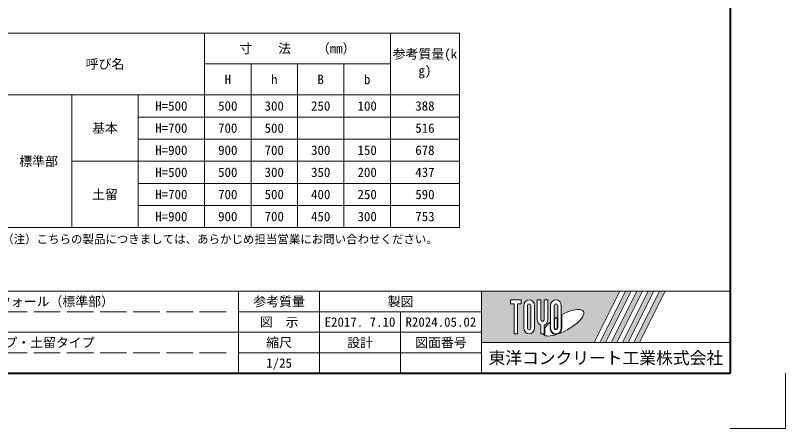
# Model space of a CAD drawing. Units: millimetres at full size; details may follow other scales. Extents: x 199178 to 219083, y 873019 to 880494.
# Drawn here: x 200947 to 204428, y 873019 to 874888 of the extents above; entities that cross this region are included whole.
import ezdxf
from ezdxf.enums import TextEntityAlignment as Align

# ---------------------------------------------------------------- set-up
doc = ezdxf.new("R2010")
doc.units = ezdxf.units.MM
doc.header["$LTSCALE"] = 20
doc.linetypes.add('DASHED', pattern=[7.5, 6, -1.5])
for name, color, linetype, lineweight in [('Defpoints_3', 7, 'Continuous', 13), ('図枠', 7, 'Continuous', 5), ('寸法表', 30, 'Continuous', 20), ('補助線', 8, 'Continuous', 13)]:
    doc.layers.add(name, color=color, linetype=linetype, lineweight=lineweight)
doc.layers.add('文字', color=7, linetype='Continuous')
doc.styles.add('ＭＳ ゴシック', font='')
doc.styles.get('ＭＳ ゴシック').set_extended_font_data('MS Gothic')

msp = doc.modelspace()

# ---------------------------------------------------------------- hatches: boundary and pattern name
at = {"layer": '図枠'}
h = msp.add_hatch(color=256, dxfattribs=at)
h.paths.add_polyline_path([(203053.16, 873640.57), (203053.16, 873408.54), (203563.63, 873408.54), (203679.64, 873640.57)])
edge = h.paths.add_edge_path(flags=16)
edge.add_ellipse((203423.79, 873497.74), major_axis=(90.90955, 50.88565), ratio=0.34714733393616914, start_angle=-144.3112161299195, end_angle=72.18990329235578, ccw=False)
edge.add_ellipse((203390.12, 873475.77), major_axis=(-0, 30.9375), ratio=0.8463541656565656, start_angle=-160.70345630692603, end_angle=-90.00000000005443)
edge.add_line((203416.31, 873475.77), (203416.31, 873534.74))
edge = h.paths.add_edge_path(flags=16)
edge.add_ellipse((203390.12, 873573.34), major_axis=(-0, 28.55769), ratio=0.8463541801627387, start_angle=-90, end_angle=90, ccw=False)
edge.add_line((203414.29, 873573.34), (203414.29, 873475.77))
edge.add_ellipse((203390.12, 873475.77), major_axis=(-0, 28.55769), ratio=0.8463541801627387, start_angle=90, end_angle=-90, ccw=False)
edge.add_line((203365.95, 873475.77), (203365.95, 873573.34))
edge = h.paths.add_edge_path(flags=16)
edge.add_line((203398.18, 873573.34), (203398.18, 873475.77))
edge.add_ellipse((203390.12, 873475.77), major_axis=(-0, 9.51923), ratio=0.846354185542929, start_angle=90, end_angle=-90, ccw=False)
edge.add_line((203382.07, 873475.77), (203382.07, 873573.34))
edge.add_ellipse((203390.12, 873573.34), major_axis=(-0, 9.51923), ratio=0.846354185542929, start_angle=-90.00000000017508, end_angle=89.9999999998247, ccw=False)
edge = h.paths.add_edge_path(flags=16)
edge.add_line((203396.16, 873523.47), (203396.16, 873475.77))
edge.add_ellipse((203390.12, 873475.77), major_axis=(0, 7.13942), ratio=0.8463541101290679, start_angle=90.00000000023351, end_angle=-89.99999999976615, ccw=False)
edge.add_line((203384.08, 873475.77), (203384.08, 873515.66))
edge.add_ellipse((203423.79, 873497.74), major_axis=(90.90955, 50.88565), ratio=0.3471473339361691, start_angle=107.79174178807435, end_angle=126.47131883497073, ccw=False)
edge = h.paths.add_edge_path(flags=16)
edge.add_line((203353.87, 873601.9), (203353.87, 873514.44))
edge.add_ellipse((203329.7, 873514.44), major_axis=(0, 28.55769), ratio=0.8463541801627387, start_angle=-163.34116624077012, end_angle=-89.99999999994213, ccw=False)
edge.add_line((203337.75, 873487.52), (203337.75, 873447.21))
edge.add_line((203337.75, 873447.21), (203321.64, 873447.21))
edge.add_line((203321.64, 873447.21), (203321.64, 873487.52))
edge.add_ellipse((203329.7, 873514.44), major_axis=(-0, 28.55769), ratio=0.8463541801627387, start_angle=89.99999999994168, end_angle=163.34116624077012, ccw=False)
edge.add_line((203305.53, 873514.44), (203305.53, 873601.9))
edge.add_line((203305.53, 873601.9), (203321.64, 873601.9))
edge.add_line((203321.64, 873601.9), (203321.64, 873514.44))
edge.add_ellipse((203329.7, 873514.44), major_axis=(-0, 9.51923), ratio=0.846354185542929, start_angle=89.99999999999999, end_angle=-90.00000000000001)
edge.add_line((203337.75, 873514.44), (203337.75, 873601.9))
edge.add_line((203337.75, 873601.9), (203353.87, 873601.9))
edge = h.paths.add_edge_path(flags=16)
edge.add_line((203363.94, 873500.4), (203363.94, 873475.77))
edge.add_ellipse((203390.12, 873475.77), major_axis=(-0, 30.9375), ratio=0.8463541656565656, start_angle=89.99999999999999, end_angle=-171.5442700614143)
edge.add_ellipse((203423.79, 873497.74), major_axis=(90.90955, 50.88565), ratio=0.34714733393616914, start_angle=-178.64953573064577, end_angle=-148.29244224358382, ccw=False)
edge.add_line((203334.28, 873444.83), (203339.77, 873444.83))
edge.add_line((203339.77, 873444.83), (203339.77, 873475))
edge.add_ellipse((203423.79, 873497.74), major_axis=(90.90955, 50.88565), ratio=0.3471473339361692, start_angle=148.2191205847224, end_angle=165.90812176301796, ccw=False)
edge = h.paths.add_edge_path(flags=16)
edge.add_ellipse((203269.27, 873573.34), major_axis=(-0, 28.55769), ratio=0.8463541801627387, start_angle=-90, end_angle=90, ccw=False)
edge.add_line((203293.44, 873573.34), (203293.44, 873475.77))
edge.add_ellipse((203269.27, 873475.77), major_axis=(-0, 28.55769), ratio=0.8463541801627387, start_angle=90, end_angle=-90, ccw=False)
edge.add_line((203245.1, 873475.77), (203245.1, 873573.34))
edge = h.paths.add_edge_path(flags=16)
edge.add_line((203277.33, 873573.34), (203277.33, 873475.77))
edge.add_ellipse((203269.27, 873475.77), major_axis=(-0, 9.51923), ratio=0.846354185542929, start_angle=90, end_angle=-90, ccw=False)
edge.add_line((203261.22, 873475.77), (203261.22, 873573.34))
edge.add_ellipse((203269.27, 873573.34), major_axis=(-0, 9.51923), ratio=0.846354185542929, start_angle=-90.00000000017508, end_angle=89.9999999998247, ccw=False)
h.paths.add_polyline_path([(203233.02, 873601.9), (203233.02, 873582.86), (203216.9, 873582.86), (203216.9, 873447.21), (203200.79, 873447.21), (203200.79, 873582.86), (203184.68, 873582.86), (203184.68, 873601.9)], flags=16)
for points in [[(203589.15, 873408.54), (203614.67, 873408.54), (203730.69, 873640.57), (203705.17, 873640.57)], [(203781.74, 873640.57), (203756.21, 873640.57), (203640.2, 873408.54), (203665.72, 873408.54)], [(203832.78, 873640.57), (203807.26, 873640.57), (203691.24, 873408.54), (203716.77, 873408.54)], [(203883.83, 873640.57), (203858.31, 873640.57), (203742.29, 873408.54), (203767.81, 873408.54)]]:
    msp.add_hatch(color=256, dxfattribs=at).paths.add_polyline_path(points)

# ---------------------------------------------------------------- linework, layer by layer
at = {"layer": 'Defpoints_3', "color": 8, "lineweight": 0}
msp.add_line((202222.16, 874428.35), (202642.16, 874428.35), dxfattribs=at)
at = {"layer": 'Defpoints_3'}
for p in [(204428.16, 873269.32), (204178.16, 873019.32)]:
    msp.add_line(p, (204428.16, 873019.32), dxfattribs=at)
at = {"layer": '図枠', "lineweight": 40}
for p in [(204178.16, 880194.32), (199678.16, 873269.32)]:
    msp.add_line(p, (204178.16, 873269.32), dxfattribs=at)
at = {"layer": '図枠', "lineweight": 13}
for p, q in [((204178.16, 873640.57), (199678.16, 873640.57)), ((201956.28, 873269.32), (201956.28, 873640.57)), ((202321.91, 873269.32), (202321.91, 873640.57)), ((203053.16, 873269.32), (203053.16, 873640.57)), ((203053.16, 873547.76), (201956.28, 873547.76)), ((202687.53, 873269.32), (202687.53, 873547.76)), ((203053.16, 873454.94), (199678.16, 873454.94)), ((203053.16, 873362.13), (201956.28, 873362.13))]:
    msp.add_line(p, q, dxfattribs=at)
at = {"layer": '図枠'}
for p, q in [((203053.16, 873640.57), (203679.64, 873640.57)), ((203679.64, 873640.57), (203563.63, 873408.54)), ((203705.17, 873640.57), (203589.15, 873408.54)), ((203730.69, 873640.57), (203614.67, 873408.54)), ((203756.21, 873640.57), (203640.2, 873408.54)), ((203781.74, 873640.57), (203665.72, 873408.54)), ((203807.26, 873640.57), (203691.24, 873408.54)), ((203705.17, 873640.57), (203730.69, 873640.57)), ((203832.78, 873640.57), (203716.77, 873408.54)), ((203858.31, 873640.57), (203742.29, 873408.54)), ((203756.21, 873640.57), (203781.74, 873640.57)), ((203883.83, 873640.57), (203767.81, 873408.54)), ((203807.26, 873640.57), (203832.78, 873640.57)), ((203858.31, 873640.57), (203883.83, 873640.57)), ((203184.68, 873601.9), (203184.68, 873582.86)), ((203184.68, 873601.9), (203233.02, 873601.9)), ((203200.79, 873582.86), (203184.68, 873582.86)), ((203200.79, 873582.86), (203200.79, 873447.21)), ((203216.9, 873582.86), (203216.9, 873447.21)), ((203233.02, 873582.86), (203216.9, 873582.86)), ((203233.02, 873601.9), (203233.02, 873582.86)), ((203305.53, 873601.9), (203321.64, 873601.9)), ((203305.53, 873514.44), (203305.53, 873601.9)), ((203321.64, 873601.9), (203321.64, 873514.44)), ((203337.75, 873601.9), (203353.87, 873601.9)), ((203337.75, 873514.44), (203337.75, 873601.9)), ((203353.87, 873601.9), (203353.87, 873514.44)), ((203245.1, 873573.34), (203245.1, 873475.77)), ((203261.22, 873475.77), (203261.22, 873573.34)), ((203277.33, 873573.34), (203277.33, 873475.77)), ((203293.44, 873475.77), (203293.44, 873573.34)), ((203365.95, 873573.34), (203365.95, 873475.77)), ((203382.07, 873475.77), (203382.07, 873573.34)), ((203398.18, 873573.34), (203398.18, 873475.77)), ((203414.29, 873475.77), (203414.29, 873573.34)), ((203384.08, 873475.77), (203384.08, 873515.66)), ((203396.16, 873523.47), (203396.16, 873475.77)), ((203416.31, 873475.77), (203416.31, 873534.74)), ((203321.64, 873487.52), (203321.64, 873447.21)), ((203337.75, 873487.52), (203337.75, 873447.21)), ((203339.77, 873475), (203339.77, 873444.83)), ((203363.94, 873500.4), (203363.94, 873475.77)), ((203216.9, 873447.21), (203200.79, 873447.21)), ((203337.75, 873447.21), (203321.64, 873447.21)), ((203334.28, 873444.83), (203339.77, 873444.83)), ((203053.16, 873408.54), (203563.63, 873408.54)), ((203589.15, 873408.54), (203614.67, 873408.54)), ((203640.2, 873408.54), (203665.72, 873408.54)), ((203691.24, 873408.54), (203716.77, 873408.54)), ((203742.29, 873408.54), (203767.81, 873408.54))]:
    msp.add_line(p, q, dxfattribs=at)
at = {"layer": '図枠', "linetype": 'DASHED', "lineweight": 9}
for p, q in [((201900.03, 873547.76), (200128.16, 873547.76)), ((201900.03, 873362.13), (200128.16, 873362.13))]:
    msp.add_line(p, q, dxfattribs=at)
at = {"layer": '図枠'}
for centre, major_axis, ratio, start_param, end_param in [((203269.27, 873573.34), (-0, 28.55769), 0.846354, 4.71238898038469, 7.853981633974483), ((203269.27, 873573.34), (-0, 9.51923), 0.846354, 4.712388980382104, 7.853981633971893), ((203390.12, 873573.34), (-0, 28.55769), 0.846354, 4.71238898038469, 7.853981633974483), ((203390.12, 873573.34), (-0, 9.51923), 0.846354, 4.712388980382104, 7.853981633971893), ((203423.79, 873497.74), (90.90955, 50.88565), 0.347147, 4.262185332381624, 7.742916281338498), ((203329.7, 873514.44), (-0, 28.55769), 0.846354, 1.570796326794035, 2.801755744135457), ((203329.7, 873514.44), (-0, 9.51923), 0.846354, 1.5707963267948963, 4.71238898038469), ((203329.7, 873514.44), (0, 28.55769), 0.846354, 3.4814295630441303, 4.712388980385545), ((203423.79, 873497.74), (90.90955, 50.88565), 0.347147, 1.6817405097976112, 1.8219833196622839), ((203269.27, 873475.77), (-0, 28.55769), 0.846354, 1.5707963267948963, 4.71238898038469), ((203269.27, 873475.77), (-0, 9.51923), 0.846354, 1.5707963267948963, 4.71238898038469), ((203423.79, 873497.74), (90.90955, 50.88565), 0.347147, 2.0815196641231997, 2.5155126073175644), ((203390.12, 873475.77), (-0, 30.9375), 0.846354, 1.5707963267948963, 3.3154678663293167), ((203390.12, 873475.77), (-0, 28.55769), 0.846354, 1.5707963267948963, 4.71238898038469), ((203390.12, 873475.77), (-0, 9.51923), 0.846354, 1.5707963267948963, 4.71238898038469), ((203390.12, 873475.77), (0, 7.13942), 0.846354, 1.5707963267983465, 4.712388980388145), ((203390.12, 873475.77), (-0, 30.9375), 0.846354, 3.533843800014311, 4.712388980383886), ((203423.79, 873497.74), (90.90955, 50.88565), 0.347147, 3.209397509059051, 4.2004450632851835)]:
    msp.add_ellipse(centre, major_axis=major_axis, ratio=ratio, start_param=start_param, end_param=end_param, dxfattribs=at)
at = {"layer": '寸法表'}
for p, q in [((200902.16, 874808.35), (202954.16, 874808.35)), ((201802.16, 874808.35), (201802.16, 873928.35)), ((202642.16, 874808.35), (202642.16, 873928.35)), ((202954.16, 874808.35), (202954.16, 873928.35)), ((201802.16, 874668.35), (202642.16, 874668.35)), ((202012.16, 874668.35), (202012.16, 873928.35)), ((202222.16, 874668.35), (202222.16, 873928.35)), ((202432.16, 874668.35), (202432.16, 873928.35)), ((200902.16, 874528.35), (202954.16, 874528.35)), ((201202.16, 874528.35), (201202.16, 873928.35)), ((201502.16, 874528.35), (201502.16, 873928.35)), ((201502.16, 874428.35), (202222.16, 874428.35)), ((202642.16, 874428.35), (202954.16, 874428.35)), ((201502.16, 874328.35), (202954.16, 874328.35)), ((201202.16, 874228.35), (202954.16, 874228.35)), ((201502.16, 874128.35), (202954.16, 874128.35)), ((201502.16, 874028.35), (202954.16, 874028.35)), ((200902.16, 873928.35), (202954.16, 873928.35))]:
    msp.add_line(p, q, dxfattribs=at)
at = {"layer": '補助線'}
msp.add_line((203053.16, 873408.54), (204178.16, 873408.54), dxfattribs=at)

# ---------------------------------------------------------------- texts
at = {"layer": '図枠', "style": 'ＭＳ ゴシック'}
for s, height, p in [('ボーダーウォール（標準部）', 42.72, (201014.09, 873594.16)), ('参考質量', 42.72, (202139.09, 873594.16)), ('製図', 42.72, (202687.53, 873594.16)), ('図\u3000示', 42.72, (202139.09, 873501.35)), ('E2017. 7.10', 42.72, (202504.72, 873501.35)), ('R2024.05.02', 42.72, (202870.34, 873501.35)), ('基本タイプ・土留タイプ\u3000', 42.72, (201014.09, 873408.54)), ('縮尺', 42.72, (202139.09, 873408.54)), ('設計', 42.72, (202504.72, 873408.54)), ('図面番号', 42.72, (202870.34, 873408.54)), ('東洋コンクリート工業株式会社', 55.54, (203615.66, 873338.93)), ('1/25', 42.72, (202139.09, 873315.73))]:
    msp.add_text(s, height=height, dxfattribs=at).set_placement(p, align=Align.MIDDLE_CENTER)
at = {"layer": '寸法表', "style": 'ＭＳ ゴシック'}
for s, p in [('寸\u3000\u3000法\u3000\u3000（mm）', (202222.16, 874738.35)), ('呼び名', (201352.16, 874668.35)), ('h', (202117.16, 874598.35)), ('b', (202537.16, 874598.35)), ('H', (201907.16, 874598.35)), ('B', (202327.16, 874598.35)), ('H=500', (201652.16, 874478.35)), ('500', (201907.16, 874478.35)), ('300', (202117.16, 874478.35)), ('250', (202327.16, 874478.35)), ('100', (202537.16, 874478.35)), ('388', (202798.16, 874478.35)), ('基本', (201352.16, 874378.35)), ('H=700', (201652.16, 874378.35)), ('700', (201907.16, 874378.35)), ('500', (202117.16, 874378.35)), ('516', (202798.16, 874378.35)), ('H=900', (201652.16, 874278.35)), ('900', (201907.16, 874278.35)), ('700', (202117.16, 874278.35)), ('300', (202327.16, 874278.35)), ('150', (202537.16, 874278.35)), ('678', (202798.16, 874278.35)), ('標準部', (201052.16, 874228.35)), ('H=500', (201652.16, 874178.35)), ('500', (201907.16, 874178.35)), ('300', (202117.16, 874178.35)), ('350', (202327.16, 874178.35)), ('200', (202537.16, 874178.35)), ('437', (202798.16, 874178.35)), ('土留', (201352.16, 874078.35)), ('H=700', (201652.16, 874078.35)), ('700', (201907.16, 874078.35)), ('500', (202117.16, 874078.35)), ('400', (202327.16, 874078.35)), ('250', (202537.16, 874078.35)), ('590', (202798.16, 874078.35)), ('H=900', (201652.16, 873978.35)), ('900', (201907.16, 873978.35)), ('700', (202117.16, 873978.35)), ('450', (202327.16, 873978.35)), ('300', (202537.16, 873978.35)), ('753', (202798.16, 873978.35))]:
    msp.add_text(s, height=42.72, dxfattribs=at).set_placement(p, align=Align.MIDDLE_CENTER)
for s, p in [('参考質量(k', (202652.47, 874734.99)), ('g)', (202769.02, 874659.99))]:
    msp.add_text(s, height=42.72, dxfattribs=at).set_placement(p, align=Align.TOP_LEFT)
at = {"layer": '文字', "style": 'ＭＳ ゴシック'}
msp.add_text('（注）こちらの製品につきましては、あらかじめ担当営業にお問い合わせください。', height=37.98, dxfattribs=at).set_placement((201872.06, 873875.87), align=Align.MIDDLE_CENTER)

doc.saveas('drawing.dxf')
